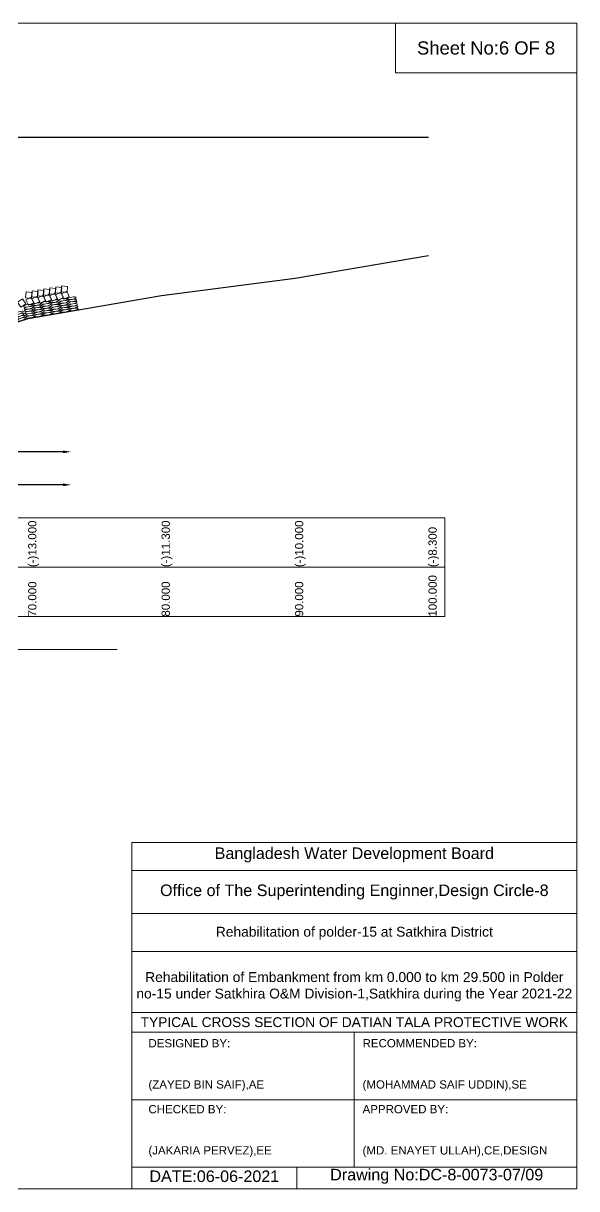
# Model space of a CAD drawing. Header units: inches. Extents: x 89000 to 215000, y -7071 to 0.
# Drawn here: x 181640 to 185000, y -7071 to 0 of the extents above; entities that cross this region are included whole.
import ezdxf

# ---------------------------------------------------------------- set-up
doc = ezdxf.new("R2010")
doc.units = ezdxf.units.IN
doc.header["$LTSCALE"] = 7
doc.header["$MEASUREMENT"] = 0
for name, color, linetype, lineweight in [('Cross section Data Border', 7, 'Continuous', 9), ('Cross Section Labels', 7, 'Continuous', 9), ('Existing_Bed_Level for Xsection', 7, 'Continuous', 25), ('Long Section Labels', 7, 'Continuous', 9)]:
    doc.layers.add(name, color=color, linetype=linetype, lineweight=lineweight)
doc.styles.get("Standard").update_dxf_attribs({"font": 'arial.ttf'})
doc.dimstyles.new('Appron Lebeling Style', dxfattribs={"dimtxt": 50, "dimasz": 50, "dimexe": 0.18, "dimexo": 0.0625, "dimgap": 0.09, "dimtad": 0, "dimtih": 1, "dimtoh": 1, "dimdec": 4, "dimzin": 0, "dimdsep": 46, "dimtxsty": 'Standard', "dimcen": 0.09, "dimse1": 1, "dimse2": 1, "dimadec": 0, "dimazin": 0, "dimtfac": 1, "dimtdec": 4, "dimtofl": 0, "dimtmove": 0, "dimatfit": 3, "dimfxl": 1, "dimtolj": 1, "dimtzin": 0, "dimarcsym": 0})
doc.dimstyles.get("Standard").update_dxf_attribs({"dimtxt": 0.18, "dimasz": 0.18, "dimexe": 0.18, "dimexo": 0.0625, "dimgap": 0.09, "dimtad": 0, "dimtih": 1, "dimtoh": 1, "dimdec": 4, "dimzin": 0, "dimdsep": 46, "dimtxsty": 'Standard', "dimcen": 0.09, "dimadec": 0, "dimazin": 0, "dimtfac": 1, "dimtdec": 4, "dimtofl": 0, "dimtmove": 0, "dimatfit": 3, "dimfxl": 1, "dimtolj": 1, "dimtzin": 0, "dimarcsym": 0})

# ---------------------------------------------------------------- blocks, each defined once
blk = doc.blocks.new('*D5')
at = {"layer": 'Cross Section Labels', "color": 0, "lineweight": -2, "transparency": 16777216}
for p, q in [((177246.4, -2600.1), (179441.1, -2600.1)), ((181880.6, -2600.1), (179685.8, -2600.1))]:
    blk.add_line(p, q, dxfattribs=at)
at = {"layer": 'Cross Section Labels', "color": 0, "transparency": 16777216}
for points in [[(177246.4, -2591.7), (177246.4, -2608.4), (177196.4, -2600.1)], [(181880.6, -2591.7), (181880.6, -2608.4), (181930.6, -2600.1)]]:
    blk.add_solid(points, dxfattribs=at)
at = {"layer": 'Defpoints', "color": 0, "transparency": 16777216}
for p in [(177196.4, -690.1), (181930.6, -1745.8), (181930.6, -2600.1)]:
    blk.add_point(p, dxfattribs=at)
at = {"layer": 'Cross Section Labels', "color": 0, "transparency": 16777216, "insert": (179563.5, -2600.1), "char_height": 50, "attachment_point": 5}
blk.add_mtext('\\A1;72.00 m', dxfattribs=at)
blk = doc.blocks.new('*D6')
at = {"layer": 'Cross Section Labels', "color": 0, "lineweight": -2, "transparency": 16777216}
for p, q in [((177246.4, -2800.1), (179207.8, -2800.1)), ((181880.6, -2800.1), (179919.1, -2800.1))]:
    blk.add_line(p, q, dxfattribs=at)
at = {"layer": 'Cross Section Labels', "color": 0, "transparency": 16777216}
for points in [[(177246.4, -2791.7), (177246.4, -2808.4), (177196.4, -2800.1)], [(181880.6, -2791.7), (181880.6, -2808.4), (181930.6, -2800.1)]]:
    blk.add_solid(points, dxfattribs=at)
at = {"layer": 'Defpoints', "color": 0, "transparency": 16777216}
for p in [(177196.4, -690.1), (181930.6, -1745.8), (181930.6, -2800.1)]:
    blk.add_point(p, dxfattribs=at)
at = {"layer": 'Cross Section Labels', "color": 0, "transparency": 16777216, "insert": (179563.5, -2800.1), "char_height": 50, "attachment_point": 5}
blk.add_mtext('\\A1;Block @36.00 m³/m ^JGoo Bag @72.00 m³/m ', dxfattribs=at)

msp = doc.modelspace()

# ---------------------------------------------------------------- linework, layer by layer
at = {"layer": 'Cross section Data Border'}
for points in [[(175000, 0), (185000, 0), (185000, -7071), (175000, -7071)], [(183900, 0), (185000, 0), (185000, -300), (183900, -300)], [(175100, -3000.076), (184200, -3000.076), (184200, -3600.076), (175100, -3600.076)]]:
    msp.add_lwpolyline(points, close=True, dxfattribs=at)
for points in [[(175100, -3300.076), (184200, -3300.076)], [(182300, -7071), (182300, -4971), (185000, -4971)], [(182300, -5141), (185000, -5141)], [(182300, -5401), (185000, -5401)], [(182300, -5631), (185000, -5631)], [(182300, -6001), (185000, -6001)], [(182300, -6121), (185000, -6121)], [(183650, -6121), (183650, -6941)], [(182300, -6531), (185000, -6531)], [(182300, -6941), (185000, -6941)], [(183300, -6941), (183300, -7071)]]:
    msp.add_lwpolyline(points, dxfattribs=at)
at = {"layer": 'Cross Section Labels'}
msp.add_lwpolyline([(177890, -3800.076), (180050, -3800.076), (182210, -3800.076)], dxfattribs=at)
at = {"layer": 'Existing_Bed_Level for Xsection'}
for points in [[(176000, -668.55), (176162, -591.6), (176283.5, -510.6), (176486, -401.25), (176712.8, -411.78), (176891, -479.01), (177012.5, -543), (177215, -705), (177620, -907.5), (178025, -1272), (178430, -2325), (178835, -2568), (179240, -2487), (179645, -2406), (180050, -2325), (180860, -2073.576), (181265, -1919.676), (181670, -1790.076), (182480, -1652.376), (183290, -1547.076), (184100, -1409.376)], [(176000, -690.096), (184100, -690.096)]]:
    msp.add_lwpolyline(points, dxfattribs=at)
at = {"layer": 'Long Section Labels'}
for points in [[(181729.74937, -1627.58646), (181693.45895, -1624.17936), (181690.05186, -1660.46977), (181726.34227, -1663.87687)], [(181765.68381, -1621.4776), (181729.3934, -1618.0705), (181725.9863, -1654.36092), (181762.27672, -1657.76801)], [(181801.61826, -1615.36874), (181765.32784, -1611.96165), (181761.92075, -1648.25206), (181798.21116, -1651.65916)], [(181837.5527, -1609.25989), (181801.26229, -1605.85279), (181797.85519, -1642.1432), (181834.14561, -1645.5503)], [(181873.48715, -1603.15103), (181837.19674, -1599.74393), (181833.78964, -1636.03435), (181870.08005, -1639.44145)], [(181909.4216, -1597.04218), (181873.13118, -1593.63508), (181869.72408, -1629.92549), (181906.0145, -1633.33259)], [(181904.6407, -1625.25141), (181871.51483, -1640.45928), (181886.72269, -1673.58515), (181919.84856, -1658.37728)], [(181636.07639, -1671.61043), (181605.42264, -1691.33225), (181625.14446, -1721.986), (181655.79821, -1702.26418)], [(181693.81492, -1633.69531), (181657.52451, -1630.28821), (181654.11741, -1666.57863), (181690.40782, -1669.98573)], [(181689.03402, -1661.90455), (181655.90815, -1677.11241), (181671.11602, -1710.23828), (181704.24189, -1695.03042)], [(181724.96847, -1655.79569), (181691.8426, -1671.00356), (181707.05046, -1704.12943), (181740.17634, -1688.92156)], [(181760.90291, -1649.68684), (181727.77704, -1664.8947), (181742.98491, -1698.02057), (181776.11078, -1682.81271)], [(181796.83736, -1643.57798), (181763.71149, -1658.78585), (181778.91936, -1691.91172), (181812.04523, -1676.70385)], [(181832.77181, -1637.46912), (181799.64594, -1652.67699), (181814.8538, -1685.80286), (181847.97967, -1670.59499)], [(181868.70625, -1631.36027), (181835.58038, -1646.56813), (181850.78825, -1679.694), (181883.91412, -1664.48614)]]:
    msp.add_lwpolyline(points, close=True, dxfattribs=at)
for centre, major_axis in [((181722.62939, -1704.30743), (26.57552, 4.51784)), ((181775.78043, -1695.27175), (26.57552, 4.51784)), ((181828.93147, -1686.23607), (26.57552, 4.51784)), ((181831.23926, -1699.81131), (26.57552, 4.51784)), ((181882.0825, -1677.2004), (26.57552, 4.51784)), ((181884.39029, -1690.77563), (26.57552, 4.51784)), ((181886.69808, -1704.35087), (26.57552, 4.51784)), ((181935.23354, -1668.16472), (26.57552, 4.51784)), ((181937.54133, -1681.73996), (26.57552, 4.51784)), ((181939.84912, -1695.31519), (26.57552, 4.51784)), ((181615.72118, -1756.84277), (25.67431, 8.21578)), ((181619.91794, -1769.95765), (25.67431, 8.21578)), ((181669.47835, -1713.3431), (26.57552, 4.51784)), ((181671.78614, -1726.91834), (26.57552, 4.51784)), ((181674.09393, -1740.49357), (26.57552, 4.51784)), ((181676.40172, -1754.06881), (26.57552, 4.51784)), ((181678.70951, -1767.64404), (26.57552, 4.51784)), ((181724.93718, -1717.88266), (26.57552, 4.51784)), ((181727.24497, -1731.4579), (26.57552, 4.51784)), ((181729.55276, -1745.03313), (26.57552, 4.51784)), ((181731.86055, -1758.60837), (26.57552, 4.51784)), ((181734.16834, -1772.1836), (26.57552, 4.51784)), ((181778.08822, -1708.84699), (26.57552, 4.51784)), ((181780.39601, -1722.42222), (26.57552, 4.51784)), ((181782.7038, -1735.99746), (26.57552, 4.51784)), ((181785.01159, -1749.57269), (26.57552, 4.51784)), ((181787.31938, -1763.14793), (26.57552, 4.51784)), ((181833.54705, -1713.38654), (26.57552, 4.51784)), ((181835.85484, -1726.96178), (26.57552, 4.51784)), ((181838.16263, -1740.53701), (26.57552, 4.51784)), ((181840.47042, -1754.11225), (26.57552, 4.51784)), ((181889.00587, -1717.9261), (26.57552, 4.51784)), ((181891.31366, -1731.50134), (26.57552, 4.51784)), ((181893.62145, -1745.07657), (26.57552, 4.51784)), ((181942.15691, -1708.89043), (26.57552, 4.51784)), ((181944.4647, -1722.46566), (26.57552, 4.51784)), ((181946.77249, -1736.0409), (26.57552, 4.51784)), ((181624.1147, -1783.07253), (25.67431, 8.21578)), ((181628.31146, -1796.18741), (25.67431, 8.21578)), ((181681.0173, -1781.21928), (26.57552, 4.51784))]:
    msp.add_ellipse(centre, major_axis=major_axis, ratio=0.255, dxfattribs=at)

# ---------------------------------------------------------------- texts
at = {"layer": 'Cross section Data Border', "attachment_point": 5}
for s, insert, char_height in [('Sheet No:6 OF 8', (184450, -150), 80), ('Bangladesh Water Development Board', (183650, -5046), 70), ('Office of The Superintending Enginner,Design Circle-8', (183650, -5271), 70)]:
    msp.add_mtext(s, dxfattribs=dict(at, insert=insert, char_height=char_height))
at = {"layer": 'Cross section Data Border'}
for s, insert, char_height, width, attachment_point in [('Rehabilitation of polder-15 at Satkhira District', (183650, -5521), 60, 2800, 5), ('Rehabilitation of Embankment from km 0.000 to km 29.500 in Polder no-15 under Satkhira O&M Division-1,Satkhira during the Year 2021-22', (183650, -5846), 60, 2700, 5), ('TYPICAL CROSS SECTION OF DATIAN TALA PROTECTIVE WORK', (183650, -6061), 59.5765532, 2800, 5), ('DESIGNED BY:^J^J^J(ZAYED BIN SAIF),AE', (182400, -6321), 50, 1400, 4), ('RECOMMENDED BY:^J^J^J(MOHAMMAD SAIF UDDIN),SE', (183700, -6321), 50, 1400, 4), ('CHECKED BY:^J^J^J(JAKARIA PERVEZ),EE', (182400, -6721), 50, 1400, 4), ('APPROVED BY:^J^J^J(MD. ENAYET ULLAH),CE,DESIGN', (183700, -6721), 50, 1400, 4), ('DATE:06-06-2021', (182800, -6996), 70, 1400, 5), ('Drawing No:DC-8-0073-07/09', (184150, -6996), 70, 2200, 5)]:
    msp.add_mtext(s, dxfattribs=dict(at, insert=insert, char_height=char_height, width=width, attachment_point=attachment_point))
at = {"layer": 'Long Section Labels', "char_height": 50, "attachment_point": 1, "rotation": 90}
for s, insert in [('(-)13.000', (181670, -3300.076)), ('(-)11.300', (182480, -3300.076)), ('(-)10.000', (183290, -3300.076)), ('(-)8.300', (184100, -3300.076)), ('70.000', (181670, -3600.076)), ('80.000', (182480, -3600.076)), ('90.000', (183290, -3600.076)), ('100.000', (184100, -3600.076))]:
    msp.add_mtext(s, dxfattribs=dict(at, insert=insert))

# ---------------------------------------------------------------- dimensions: what is measured, and where the dimension line sits
at = {"layer": 'Cross Section Labels'}
for base, text, picture, middle in [((181930.55009, -2600.076), '72.00 m', '*D5', (179563.46004, -2600.076)), ((181930.55009, -2800.076), 'Block @36.00 m³/m ^JGoo Bag @72.00 m³/m ', '*D6', (179563.46004, -2800.076))]:
    dim = msp.add_linear_dim(base=base, p1=(177196.37, -690.096), p2=(181930.55009, -1745.78249), text=text, dimstyle='Appron Lebeling Style', dxfattribs=at)
    dim.commit()
    dim.dimension.update_dxf_attribs({"geometry": picture, "text_midpoint": middle})

# ---------------------------------------------------------------- leaders
at = {"layer": 'Cross Section Labels', "annotation_type": 0, "has_hookline": 1, "hookline_direction": 0, "text_width": 2340.17735}
msp.add_leader([(179147.04135, -2491.84641), (179147.04135, -609.096), (179446.95135, -609.096)], dimstyle='Standard', override={"dimasz": 72}, dxfattribs=at)

doc.saveas('drawing.dxf')
